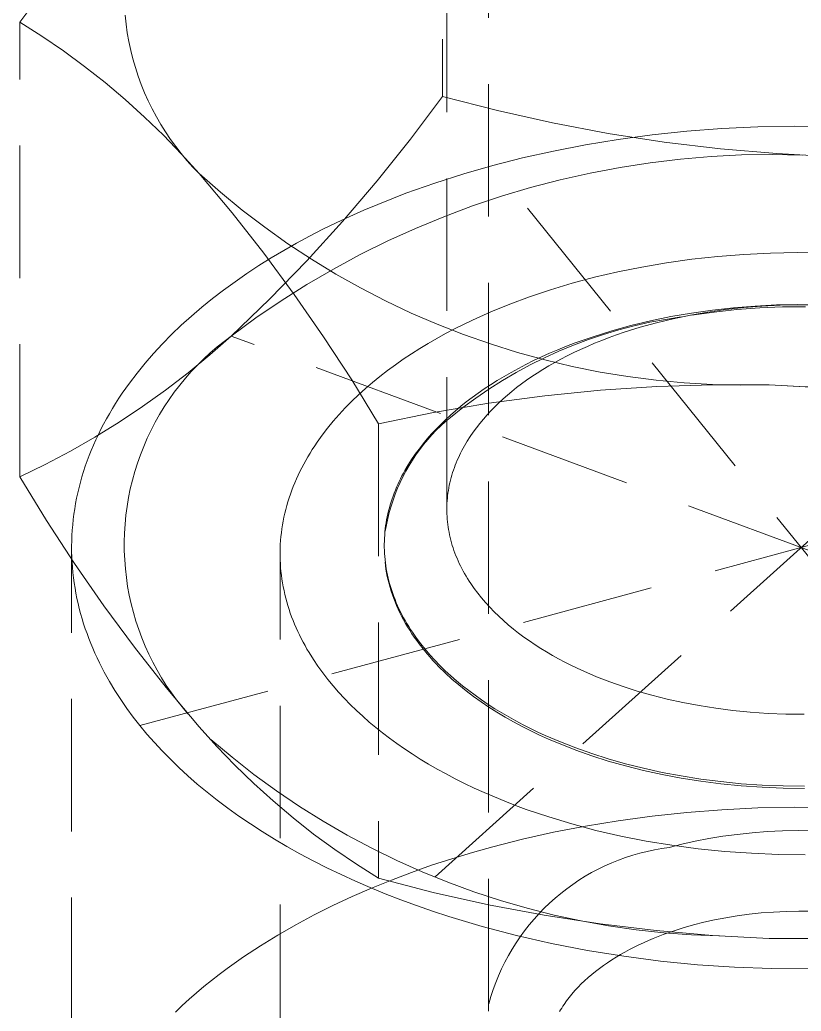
# Model space of a CAD drawing. Header units: millimetres. Extents: x -427 to 4679, y -324 to 2971.
# Drawn here: x 2632.95 to 2640.45, y 1178.53 to 1188.03 of the extents above; entities that cross this region are included whole.
import ezdxf

# ---------------------------------------------------------------- set-up
doc = ezdxf.new("R2010")
doc.units = ezdxf.units.MM
doc.linetypes.add('HIDDEN', pattern=[1.905, 1.27, -0.635])
doc.layers.add('ZANO_R_przerywana', color=7, linetype='HIDDEN', lineweight=0)

msp = doc.modelspace()

# ---------------------------------------------------------------- linework, layer by layer
at = {"layer": 'ZANO_R_przerywana'}
for p, q in [((2637.0103, 1191.6581), (2637.0103, 1187.2989)), ((2637.0513, 1183.3375), (2637.0513, 1191.6127)), ((2637.4513, 1178.5275), (2637.4513, 1190.6696)), ((2633.2436, 1188.3979), (2632.9542, 1188.012)), ((2633.9733, 1187.9938), (2633.964, 1188.0788)), ((2632.9542, 1183.6528), (2632.9542, 1188.012)), ((2632.9542, 1188.012), (2633.1662, 1187.8775)), ((2633.9855, 1187.9091), (2633.9733, 1187.9938)), ((2633.1662, 1187.8775), (2633.3735, 1187.7359)), ((2634.0007, 1187.825), (2633.9855, 1187.9091)), ((2634.0187, 1187.7414), (2634.0007, 1187.825)), ((2633.3735, 1187.7359), (2633.5759, 1187.5873)), ((2634.0396, 1187.6585), (2634.0187, 1187.7414)), ((2634.0634, 1187.5763), (2634.0396, 1187.6585)), ((2633.5759, 1187.5873), (2633.7732, 1187.432)), ((2634.09, 1187.4951), (2634.0634, 1187.5763)), ((2634.1194, 1187.4148), (2634.09, 1187.4951)), ((2633.7732, 1187.432), (2633.9651, 1187.2701)), ((2634.1516, 1187.3355), (2634.1194, 1187.4148)), ((2634.1865, 1187.2575), (2634.1516, 1187.3355)), ((2637.0103, 1187.2989), (2636.7037, 1186.8894)), ((2637.0103, 1187.2989), (2637.5361, 1187.1633)), ((2633.9651, 1187.2701), (2634.1514, 1187.1018)), ((2634.2241, 1187.1806), (2634.1865, 1187.2575)), ((2634.2643, 1187.1052), (2634.2241, 1187.1806)), ((2634.1514, 1187.1018), (2634.3319, 1186.9273)), ((2634.3072, 1187.0312), (2634.2643, 1187.1052)), ((2637.5361, 1187.1633), (2638.0661, 1187.0452)), ((2634.3525, 1186.9587), (2634.3072, 1187.0312)), ((2638.0661, 1187.0452), (2638.5997, 1186.9449)), ((2639.3528, 1186.9651), (2639.6915, 1186.9913)), ((2639.6915, 1186.9913), (2640.0359, 1187.0081)), ((2640.0359, 1187.0081), (2640.3849, 1187.015)), ((2640.3849, 1187.015), (2640.7373, 1187.0118)), ((2634.3319, 1186.9273), (2634.5064, 1186.7468)), ((2634.4003, 1186.8878), (2634.3525, 1186.9587)), ((2638.5997, 1186.9449), (2639.1364, 1186.8623)), ((2638.6968, 1186.8862), (2639.0209, 1186.9299)), ((2639.0209, 1186.9299), (2639.3528, 1186.9651)), ((2634.4506, 1186.8186), (2634.4003, 1186.8878)), ((2634.5032, 1186.7512), (2634.4506, 1186.8186)), ((2636.7037, 1186.8894), (2636.3841, 1186.4901)), ((2638.075, 1186.7752), (2638.3812, 1186.8344)), ((2638.3812, 1186.8344), (2638.6968, 1186.8862)), ((2639.1364, 1186.8623), (2639.6756, 1186.7977)), ((2639.6756, 1186.7977), (2640.2166, 1186.751)), ((2634.5582, 1186.6856), (2634.5032, 1186.7512)), ((2634.5064, 1186.7468), (2634.6747, 1186.5605)), ((2637.493, 1186.6366), (2637.7787, 1186.7091)), ((2637.7787, 1186.7091), (2638.075, 1186.7752)), ((2639.2945, 1186.6984), (2639.5867, 1186.7232)), ((2639.5867, 1186.7232), (2639.8796, 1186.738)), ((2639.8796, 1186.738), (2640.1728, 1186.7428)), ((2640.1728, 1186.7428), (2640.466, 1186.7375)), ((2640.2166, 1186.751), (2640.7588, 1186.7223)), ((2634.6153, 1186.622), (2634.5582, 1186.6856)), ((2634.6747, 1186.5605), (2634.6153, 1186.622)), ((2637.2131, 1186.5568), (2637.493, 1186.6366)), ((2643.4096, 1179.311), (2637.493, 1186.6366)), ((2638.4254, 1186.5644), (2638.7135, 1186.6189)), ((2638.7135, 1186.6189), (2639.0033, 1186.6636)), ((2639.0033, 1186.6636), (2639.2945, 1186.6984)), ((2634.6747, 1186.5605), (2634.9905, 1186.1823)), ((2634.8788, 1186.3811), (2634.6747, 1186.5605)), ((2636.9349, 1186.4683), (2637.2131, 1186.5568)), ((2638.1393, 1186.5001), (2638.4254, 1186.5644)), ((2636.3841, 1186.4901), (2636.0518, 1186.1012)), ((2636.6595, 1186.3709), (2636.9349, 1186.4683)), ((2637.5745, 1186.3423), (2637.8555, 1186.426)), ((2637.8555, 1186.426), (2638.1393, 1186.5001)), ((2635.089, 1186.209), (2634.8788, 1186.3811)), ((2636.388, 1186.2646), (2636.6595, 1186.3709)), ((2637.2965, 1186.249), (2637.5745, 1186.3423)), ((2636.254, 1186.2081), (2636.388, 1186.2646)), ((2637.0218, 1186.1464), (2637.2965, 1186.249)), ((2634.9905, 1186.1823), (2635.295, 1185.7949)), ((2635.3051, 1186.0442), (2635.089, 1186.209)), ((2635.9907, 1186.0884), (2636.1216, 1186.1494)), ((2636.1216, 1186.1494), (2636.254, 1186.2081)), ((2636.7508, 1186.0344), (2637.0218, 1186.1464)), ((2636.9386, 1179.8162), (2643.964, 1186.1313)), ((2635.5269, 1185.8872), (2635.3051, 1186.0442)), ((2636.0518, 1186.1012), (2635.7072, 1185.7233)), ((2635.8615, 1186.0252), (2635.9907, 1186.0884)), ((2635.6091, 1185.8922), (2635.7343, 1185.9598)), ((2635.7343, 1185.9598), (2635.8615, 1186.0252)), ((2636.4838, 1185.9132), (2636.7508, 1186.0344)), ((2635.4861, 1185.8225), (2635.6091, 1185.8922)), ((2635.7539, 1185.7379), (2635.5269, 1185.8872)), ((2636.221, 1185.7829), (2636.4838, 1185.9132)), ((2635.2473, 1185.6768), (2635.3654, 1185.7507)), ((2635.295, 1185.7949), (2635.588, 1185.3987)), ((2635.3654, 1185.7507), (2635.4861, 1185.8225)), ((2635.9629, 1185.6438), (2636.221, 1185.7829)), ((2639.4027, 1185.7376), (2639.6501, 1185.7644)), ((2639.6501, 1185.7644), (2639.9015, 1185.7842)), ((2639.9015, 1185.7842), (2640.156, 1185.7967)), ((2640.156, 1185.7967), (2640.4125, 1185.8017)), ((2640.4125, 1185.8017), (2640.6703, 1185.799)), ((2635.1319, 1185.6008), (2635.2473, 1185.6768)), ((2635.7072, 1185.7233), (2635.3505, 1185.3567)), ((2635.986, 1185.5966), (2635.7539, 1185.7379)), ((2638.6928, 1185.6173), (2638.9234, 1185.6637)), ((2638.9234, 1185.6637), (2639.1602, 1185.7039)), ((2639.1602, 1185.7039), (2639.4027, 1185.7376)), ((2635.0193, 1185.5228), (2635.1319, 1185.6008)), ((2635.7096, 1185.496), (2635.9629, 1185.6438)), ((2636.2229, 1185.4635), (2635.986, 1185.5966)), ((2638.2533, 1185.5079), (2638.4693, 1185.5653)), ((2638.4693, 1185.5653), (2638.6928, 1185.6173)), ((2634.9096, 1185.4429), (2635.0193, 1185.5228)), ((2635.4616, 1185.3396), (2635.7096, 1185.496)), ((2638.0453, 1185.4456), (2638.2533, 1185.5079)), ((2634.8031, 1185.3611), (2634.9096, 1185.4429)), ((2635.588, 1185.3987), (2635.8692, 1184.9941)), ((2636.4643, 1185.3388), (2636.2229, 1185.4635)), ((2637.6548, 1185.308), (2637.8457, 1185.3788)), ((2637.8457, 1185.3788), (2638.0453, 1185.4456)), ((2634.6, 1185.192), (2634.6998, 1185.2774)), ((2634.6998, 1185.2774), (2634.8031, 1185.3611)), ((2635.3505, 1185.3567), (2634.9822, 1185.0018)), ((2635.219, 1185.1748), (2635.4616, 1185.3396)), ((2636.7099, 1185.2225), (2636.4643, 1185.3388)), ((2637.4728, 1185.2337), (2637.6548, 1185.308)), ((2640.0082, 1185.2897), (2639.8034, 1185.2734)), ((2640.0746, 1185.2884), (2639.9005, 1185.2746)), ((2640.2136, 1185.2998), (2640.0082, 1185.2897)), ((2640.2735, 1185.2809), (2640.054, 1185.2717)), ((2640.2493, 1185.2971), (2640.0746, 1185.2884)), ((2640.4189, 1185.3038), (2640.2136, 1185.2998)), ((2640.4238, 1185.3005), (2640.2493, 1185.2971)), ((2640.4932, 1185.283), (2640.2735, 1185.2809)), ((2640.6232, 1185.3018), (2640.4189, 1185.3038)), ((2640.5974, 1185.2987), (2640.4238, 1185.3005)), ((2634.5036, 1185.1049), (2634.6, 1185.192)), ((2636.9594, 1185.1148), (2636.7099, 1185.2225)), ((2637.2967, 1185.1547), (2637.4728, 1185.2337)), ((2639.2009, 1185.1882), (2639.0068, 1185.148)), ((2639.2995, 1185.1853), (2639.1485, 1185.1619)), ((2639.3989, 1185.2225), (2639.2009, 1185.1882)), ((2639.3885, 1185.2021), (2639.2234, 1185.168)), ((2639.5568, 1185.2314), (2639.3885, 1185.2021)), ((2639.6, 1185.251), (2639.3989, 1185.2225)), ((2639.6165, 1185.2321), (2639.3989, 1185.2018)), ((2639.7277, 1185.2555), (2639.5568, 1185.2314)), ((2639.8034, 1185.2734), (2639.6, 1185.251)), ((2639.8349, 1185.2554), (2639.6165, 1185.2321)), ((2639.9005, 1185.2746), (2639.7277, 1185.2555)), ((2640.054, 1185.2717), (2639.8349, 1185.2554)), ((2634.4109, 1185.0161), (2634.5036, 1185.1049)), ((2634.9822, 1185.0018), (2635.219, 1185.1748)), ((2637.2125, 1185.0159), (2636.9594, 1185.1148)), ((2637.124, 1185.0698), (2637.2099, 1185.113)), ((2637.2099, 1185.113), (2637.2967, 1185.1547)), ((2638.8172, 1185.1024), (2638.6329, 1185.0515)), ((2638.8494, 1185.0997), (2638.7016, 1185.0609)), ((2638.9057, 1185.086), (2638.754, 1185.0384)), ((2639.0068, 1185.148), (2638.8172, 1185.1024)), ((2638.9984, 1185.1333), (2638.8494, 1185.0997)), ((2639.0623, 1185.1292), (2638.9057, 1185.086)), ((2639.1485, 1185.1619), (2638.9984, 1185.1333)), ((2639.2234, 1185.168), (2639.0623, 1185.1292)), ((2634.322, 1184.9258), (2634.4109, 1185.0161)), ((2634.9822, 1185.0018), (2634.7785, 1184.822)), ((2634.9136, 1184.9508), (2634.9822, 1185.0018)), ((2645.9204, 1180.9457), (2634.9822, 1185.0018)), ((2635.8692, 1184.9941), (2636.1383, 1184.5814)), ((2636.9554, 1184.9789), (2637.0391, 1185.0251)), ((2637.0391, 1185.0251), (2637.124, 1185.0698)), ((2637.4689, 1184.9259), (2637.2125, 1185.0159)), ((2638.4545, 1184.9956), (2638.3677, 1184.9659)), ((2638.5552, 1185.0171), (2638.4104, 1184.9683)), ((2638.6329, 1185.0515), (2638.4545, 1184.9956)), ((2638.7016, 1185.0609), (2638.5552, 1185.0171)), ((2638.6803, 1185.0132), (2638.6079, 1184.987)), ((2638.754, 1185.0384), (2638.6803, 1185.0132)), ((2634.2369, 1184.834), (2634.322, 1184.9258)), ((2634.7818, 1184.8416), (2634.8468, 1184.8973)), ((2634.8468, 1184.8973), (2634.9136, 1184.9508)), ((2636.7918, 1184.882), (2636.8729, 1184.9312)), ((2636.8729, 1184.9312), (2636.9554, 1184.9789)), ((2637.7282, 1184.8449), (2637.4689, 1184.9259)), ((2638.1993, 1184.9031), (2638.1177, 1184.8702)), ((2638.2674, 1184.9146), (2638.1262, 1184.856)), ((2638.2826, 1184.935), (2638.1993, 1184.9031)), ((2638.4104, 1184.9683), (2638.2674, 1184.9146)), ((2638.3677, 1184.9659), (2638.2826, 1184.935)), ((2638.4, 1184.903), (2638.3338, 1184.8734)), ((2638.4677, 1184.9318), (2638.4, 1184.903)), ((2638.5371, 1184.9598), (2638.4677, 1184.9318)), ((2638.6079, 1184.987), (2638.5371, 1184.9598)), ((2634.1559, 1184.7408), (2634.2369, 1184.834)), ((2634.7785, 1184.822), (2634.5688, 1184.6493)), ((2634.7189, 1184.7837), (2634.7818, 1184.8416)), ((2636.6339, 1184.7794), (2636.7121, 1184.8314)), ((2636.7121, 1184.8314), (2636.7918, 1184.882)), ((2637.9903, 1184.7729), (2637.7282, 1184.8449)), ((2637.9602, 1184.8014), (2637.8843, 1184.7656)), ((2638.038, 1184.8362), (2637.9602, 1184.8014)), ((2638.1262, 1184.856), (2637.9872, 1184.7926)), ((2638.1177, 1184.8702), (2638.038, 1184.8362)), ((2638.2066, 1184.8119), (2638.1455, 1184.7801)), ((2638.2694, 1184.843), (2638.2066, 1184.8119)), ((2638.3338, 1184.8734), (2638.2694, 1184.843)), ((2634.0789, 1184.6464), (2634.1559, 1184.7408)), ((2634.5992, 1184.6615), (2634.658, 1184.7236)), ((2634.658, 1184.7236), (2634.7189, 1184.7837)), ((2636.4827, 1184.671), (2636.5575, 1184.7259)), ((2636.5575, 1184.7259), (2636.6339, 1184.7794)), ((2637.8504, 1184.7246), (2637.7161, 1184.6518)), ((2637.8104, 1184.729), (2637.7385, 1184.6916)), ((2637.8843, 1184.7656), (2637.8104, 1184.729)), ((2637.9872, 1184.7926), (2637.8504, 1184.7246)), ((2638.0285, 1184.7147), (2637.9726, 1184.6812)), ((2638.2546, 1184.7101), (2637.9903, 1184.7729)), ((2638.0861, 1184.7477), (2638.0285, 1184.7147)), ((2638.1455, 1184.7801), (2638.0861, 1184.7477)), ((2638.521, 1184.6566), (2638.2546, 1184.7101)), ((2634.0061, 1184.5507), (2634.0789, 1184.6464)), ((2634.1071, 1181.2658), (2646.7955, 1184.6818)), ((2634.5688, 1184.6493), (2634.3534, 1184.4838)), ((2634.5427, 1184.5973), (2634.5992, 1184.6615)), ((2636.339, 1184.5571), (2636.4099, 1184.6147)), ((2636.4099, 1184.6147), (2636.4827, 1184.671)), ((2637.6009, 1184.6147), (2637.5352, 1184.5753)), ((2637.7161, 1184.6518), (2637.5842, 1184.5746)), ((2637.6687, 1184.6535), (2637.6009, 1184.6147)), ((2637.7385, 1184.6916), (2637.6687, 1184.6535)), ((2637.8663, 1184.6127), (2637.8159, 1184.5778)), ((2637.9186, 1184.6472), (2637.8663, 1184.6127)), ((2637.9726, 1184.6812), (2637.9186, 1184.6472)), ((2638.7891, 1184.6124), (2638.521, 1184.6566)), ((2639.0586, 1184.5775), (2638.7891, 1184.6124)), ((2633.9376, 1184.4539), (2634.0061, 1184.5507)), ((2634.4364, 1184.4633), (2634.4884, 1184.5312)), ((2634.4884, 1184.5312), (2634.5427, 1184.5973)), ((2636.1383, 1184.5814), (2636.3952, 1184.1609)), ((2636.2703, 1184.4981), (2636.339, 1184.5571)), ((2637.4716, 1184.5352), (2637.4102, 1184.4947)), ((2637.5842, 1184.5746), (2637.4552, 1184.4928)), ((2637.5352, 1184.5753), (2637.4716, 1184.5352)), ((2637.7672, 1184.5425), (2637.7204, 1184.5069)), ((2637.8159, 1184.5778), (2637.7672, 1184.5425)), ((2638.5271, 1184.4817), (2639.0653, 1184.5168)), ((2639.3292, 1184.5521), (2639.0586, 1184.5775)), ((2639.0653, 1184.5168), (2639.6044, 1184.5337)), ((2639.6004, 1184.5361), (2639.3292, 1184.5521)), ((2639.8721, 1184.5295), (2639.6004, 1184.5361)), ((2639.6044, 1184.5337), (2640.1438, 1184.5324)), ((2640.1438, 1184.5324), (2639.8721, 1184.5295)), ((2640.1438, 1184.5324), (2640.686, 1184.5037)), ((2640.4366, 1184.5172), (2640.1438, 1184.5324)), ((2640.7298, 1184.512), (2640.4366, 1184.5172)), ((2633.905, 1184.4051), (2633.9376, 1184.4539)), ((2634.3534, 1184.4838), (2634.1324, 1184.3257)), ((2634.3868, 1184.3936), (2634.4364, 1184.4633)), ((2636.1393, 1184.3764), (2636.2037, 1184.4379)), ((2636.2037, 1184.4379), (2636.2703, 1184.4981)), ((2637.3508, 1184.4536), (2637.2936, 1184.4121)), ((2637.4552, 1184.4928), (2637.3289, 1184.4067)), ((2637.4102, 1184.4947), (2637.3508, 1184.4536)), ((2637.4557, 1184.3573), (2637.9904, 1184.4285)), ((2637.632, 1184.4348), (2637.5905, 1184.3984)), ((2637.6753, 1184.4709), (2637.632, 1184.4348)), ((2637.7204, 1184.5069), (2637.6753, 1184.4709)), ((2637.9904, 1184.4285), (2638.5271, 1184.4817)), ((2633.843, 1184.3067), (2633.8735, 1184.356)), ((2633.8735, 1184.356), (2633.905, 1184.4051)), ((2634.1324, 1184.3257), (2633.9062, 1184.1752)), ((2634.3397, 1184.3222), (2634.3868, 1184.3936)), ((2636.0774, 1184.3137), (2636.1393, 1184.3764)), ((2636.9238, 1184.268), (2637.4557, 1184.3573)), ((2637.1854, 1184.3279), (2637.1345, 1184.2854)), ((2637.2384, 1184.3702), (2637.1854, 1184.3279)), ((2637.3289, 1184.4067), (2637.2057, 1184.3163)), ((2637.2936, 1184.4121), (2637.2384, 1184.3702)), ((2637.5505, 1184.3614), (2637.5115, 1184.3237)), ((2637.5905, 1184.3984), (2637.5505, 1184.3614)), ((2633.7855, 1184.2076), (2633.8137, 1184.2573)), ((2633.8137, 1184.2573), (2633.843, 1184.3067)), ((2634.253, 1184.1747), (2634.2951, 1184.2492)), ((2634.2951, 1184.2492), (2634.3397, 1184.3222)), ((2635.961, 1184.1848), (2636.0179, 1184.2498)), ((2636.0179, 1184.2498), (2636.0774, 1184.3137)), ((2636.3952, 1184.1609), (2636.9238, 1184.268)), ((2637.0857, 1184.2425), (2637.0386, 1184.1991)), ((2637.2057, 1184.3163), (2637.0857, 1184.2218)), ((2637.1345, 1184.2854), (2637.0857, 1184.2425)), ((2637.437, 1184.2457), (2637.4017, 1184.2054)), ((2637.4736, 1184.2851), (2637.437, 1184.2457)), ((2637.5115, 1184.3237), (2637.4736, 1184.2851)), ((2633.9062, 1184.1752), (2633.675, 1184.0325)), ((2633.7324, 1184.1076), (2633.7584, 1184.1577)), ((2633.7584, 1184.1577), (2633.7855, 1184.2076)), ((2634.2136, 1184.0988), (2634.253, 1184.1747)), ((2635.9068, 1184.1188), (2635.961, 1184.1848)), ((2636.3952, 1184.1609), (2636.3952, 1179.8017)), ((2636.9927, 1184.1547), (2636.9482, 1184.1093)), ((2636.994, 1184.1408), (2636.9503, 1184.098)), ((2637.0386, 1184.1991), (2636.9927, 1184.1547)), ((2637.0392, 1184.1821), (2636.994, 1184.1408)), ((2637.0857, 1184.2218), (2637.0392, 1184.1821)), ((2637.3677, 1184.1644), (2637.3351, 1184.1226)), ((2637.4017, 1184.2054), (2637.3677, 1184.1644)), ((2633.6839, 1184.007), (2633.7076, 1184.0573)), ((2633.7076, 1184.0573), (2633.7324, 1184.1076)), ((2634.1768, 1184.0216), (2634.2136, 1184.0988)), ((2635.8065, 1183.9836), (2635.8552, 1184.0517)), ((2635.8552, 1184.0517), (2635.9068, 1184.1188)), ((2636.9051, 1184.0629), (2636.8635, 1184.0156)), ((2636.9081, 1184.0538), (2636.8675, 1184.0081)), ((2636.9482, 1184.1093), (2636.9051, 1184.0629)), ((2636.9503, 1184.098), (2636.9081, 1184.0538)), ((2637.304, 1184.0801), (2637.2744, 1184.0368)), ((2637.3351, 1184.1226), (2637.304, 1184.0801)), ((2633.675, 1184.0325), (2633.4391, 1183.8978)), ((2633.64, 1183.9057), (2633.6614, 1183.9564)), ((2633.6614, 1183.9564), (2633.6839, 1184.007)), ((2634.1427, 1183.9431), (2634.1768, 1184.0216)), ((2635.7607, 1183.9147), (2635.7833, 1183.9493)), ((2635.7833, 1183.9493), (2635.8065, 1183.9836)), ((2636.8235, 1183.9673), (2636.7852, 1183.9182)), ((2636.8284, 1183.961), (2636.791, 1183.9126)), ((2636.8635, 1184.0156), (2636.8235, 1183.9673)), ((2636.8675, 1184.0081), (2636.8284, 1183.961)), ((2637.22, 1183.9482), (2637.2075, 1183.9257)), ((2637.2464, 1183.9929), (2637.22, 1183.9482)), ((2637.2744, 1184.0368), (2637.2464, 1183.9929)), ((2633.4391, 1183.8978), (2633.1987, 1183.7712)), ((2633.6006, 1183.8041), (2633.6197, 1183.855)), ((2633.6197, 1183.855), (2633.64, 1183.9057)), ((2634.0829, 1183.7829), (2634.1114, 1183.8635)), ((2634.1114, 1183.8635), (2634.1427, 1183.9431)), ((2635.7178, 1183.8449), (2635.7389, 1183.8799)), ((2635.7389, 1183.8799), (2635.7607, 1183.9147)), ((2636.7486, 1183.8681), (2636.7137, 1183.8172)), ((2636.7553, 1183.863), (2636.7213, 1183.8121)), ((2636.7852, 1183.9182), (2636.7486, 1183.8681)), ((2636.791, 1183.9126), (2636.7553, 1183.863)), ((2637.1725, 1183.857), (2637.1618, 1183.8339)), ((2637.1837, 1183.8801), (2637.1725, 1183.857)), ((2637.1954, 1183.9029), (2637.1837, 1183.8801)), ((2637.2075, 1183.9257), (2637.1954, 1183.9029)), ((2633.1987, 1183.7712), (2632.9542, 1183.6528)), ((2633.5827, 1183.7531), (2633.6006, 1183.8041)), ((2634.0572, 1183.7013), (2634.0829, 1183.7829)), ((2635.6592, 1183.7388), (2635.678, 1183.7744)), ((2635.678, 1183.7744), (2635.6975, 1183.8098)), ((2635.6975, 1183.8098), (2635.7178, 1183.8449)), ((2636.6808, 1183.7655), (2636.6498, 1183.713)), ((2636.6891, 1183.7602), (2636.6587, 1183.7071)), ((2636.7137, 1183.8172), (2636.6808, 1183.7655)), ((2636.7213, 1183.8121), (2636.6891, 1183.7602)), ((2637.1323, 1183.7635), (2637.1234, 1183.7398)), ((2637.1417, 1183.7871), (2637.1323, 1183.7635)), ((2637.1515, 1183.8105), (2637.1417, 1183.7871)), ((2637.1618, 1183.8339), (2637.1515, 1183.8105)), ((2633.5503, 1183.6509), (2633.5659, 1183.702)), ((2633.5659, 1183.702), (2633.5827, 1183.7531)), ((2634.0343, 1183.6189), (2634.0572, 1183.7013)), ((2635.6076, 1183.6312), (2635.6241, 1183.6673)), ((2635.6241, 1183.6673), (2635.6413, 1183.7031)), ((2635.6413, 1183.7031), (2635.6592, 1183.7388)), ((2636.6208, 1183.6597), (2636.6071, 1183.6328)), ((2636.6351, 1183.6864), (2636.6208, 1183.6597)), ((2636.6587, 1183.7071), (2636.6301, 1183.653)), ((2636.6498, 1183.713), (2636.6351, 1183.6864)), ((2637.0998, 1183.6679), (2637.0929, 1183.6437)), ((2637.1072, 1183.6919), (2637.0998, 1183.6679)), ((2637.1151, 1183.7159), (2637.1072, 1183.6919)), ((2637.1234, 1183.7398), (2637.1151, 1183.7159)), ((2633.211, 1183.2323), (2632.9542, 1183.6528)), ((2633.5224, 1183.5485), (2633.5358, 1183.5997)), ((2633.5358, 1183.5997), (2633.5503, 1183.6509)), ((2634.0143, 1183.5357), (2634.0343, 1183.6189)), ((2635.5772, 1183.5587), (2635.592, 1183.5951)), ((2635.592, 1183.5951), (2635.6076, 1183.6312)), ((2636.5813, 1183.5784), (2636.5692, 1183.551)), ((2636.6034, 1183.598), (2636.5786, 1183.5421)), ((2636.5939, 1183.6057), (2636.5813, 1183.5784)), ((2636.6071, 1183.6328), (2636.5939, 1183.6057)), ((2636.6301, 1183.653), (2636.6034, 1183.598)), ((2637.0753, 1183.5705), (2637.0705, 1183.5459)), ((2637.0807, 1183.595), (2637.0753, 1183.5705)), ((2637.0865, 1183.6194), (2637.0807, 1183.595)), ((2637.0929, 1183.6437), (2637.0865, 1183.6194)), ((2633.4993, 1183.446), (2633.5103, 1183.4973)), ((2633.5103, 1183.4973), (2633.5224, 1183.5485)), ((2633.9972, 1183.4519), (2634.0143, 1183.5357)), ((2635.5376, 1183.4491), (2635.55, 1183.4858)), ((2635.55, 1183.4858), (2635.5632, 1183.5223)), ((2635.5632, 1183.5223), (2635.5772, 1183.5587)), ((2636.5557, 1183.4854), (2636.5349, 1183.4279)), ((2636.5466, 1183.4956), (2636.5362, 1183.4677)), ((2636.5576, 1183.5234), (2636.5466, 1183.4956)), ((2636.5786, 1183.5421), (2636.5557, 1183.4854)), ((2636.5692, 1183.551), (2636.5576, 1183.5234)), ((2637.0593, 1183.4717), (2637.0566, 1183.4468)), ((2637.0625, 1183.4965), (2637.0593, 1183.4717)), ((2637.0662, 1183.5212), (2637.0625, 1183.4965)), ((2637.0705, 1183.5459), (2637.0662, 1183.5212)), ((2633.4807, 1183.3435), (2633.4894, 1183.3947)), ((2633.4894, 1183.3947), (2633.4993, 1183.446)), ((2633.9831, 1183.3675), (2633.9972, 1183.4519)), ((2635.5054, 1183.3386), (2635.5153, 1183.3755)), ((2635.5153, 1183.3755), (2635.5261, 1183.4124)), ((2635.5261, 1183.4124), (2635.5376, 1183.4491)), ((2636.5083, 1183.3831), (2636.5002, 1183.3547)), ((2636.517, 1183.4115), (2636.5083, 1183.3831)), ((2636.5349, 1183.4279), (2636.516, 1183.3697)), ((2636.5263, 1183.4397), (2636.517, 1183.4115)), ((2636.5362, 1183.4677), (2636.5263, 1183.4397)), ((2637.0529, 1183.3969), (2637.0518, 1183.3718)), ((2637.0544, 1183.4219), (2637.0529, 1183.3969)), ((2637.0566, 1183.4468), (2637.0544, 1183.4219)), ((2633.4666, 1183.2411), (2633.4731, 1183.2923)), ((2633.4731, 1183.2923), (2633.4807, 1183.3435)), ((2633.9636, 1183.1976), (2633.9718, 1183.2827)), ((2633.9718, 1183.2827), (2633.9831, 1183.3675)), ((2635.4881, 1183.2645), (2635.4963, 1183.3016)), ((2635.4963, 1183.3016), (2635.5054, 1183.3386)), ((2636.4859, 1183.2974), (2636.4796, 1183.2686)), ((2636.4991, 1183.3109), (2636.4842, 1183.2516)), ((2636.4927, 1183.3261), (2636.4859, 1183.2974)), ((2636.5002, 1183.3547), (2636.4927, 1183.3261)), ((2636.516, 1183.3697), (2636.4991, 1183.3109)), ((2637.0518, 1183.3718), (2637.0513, 1183.3468)), ((2637.0513, 1183.3468), (2637.0514, 1183.3216)), ((2637.0514, 1183.3216), (2637.052, 1183.2965)), ((2637.052, 1183.2965), (2637.0532, 1183.2713)), ((2633.4802, 1182.8196), (2633.211, 1183.2323)), ((2633.4571, 1183.1389), (2633.4613, 1183.19)), ((2633.4613, 1183.19), (2633.4666, 1183.2411)), ((2633.9583, 1183.1122), (2633.9636, 1183.1976)), ((2635.4683, 1183.1531), (2635.4741, 1183.1903)), ((2635.4741, 1183.1903), (2635.4807, 1183.2274)), ((2635.4807, 1183.2274), (2635.4881, 1183.2645)), ((2636.4714, 1183.1918), (2636.4607, 1183.1316)), ((2636.4689, 1183.2106), (2636.4644, 1183.1815)), ((2636.4739, 1183.2397), (2636.4689, 1183.2106)), ((2636.4842, 1183.2516), (2636.4714, 1183.1918)), ((2636.4796, 1183.2686), (2636.4739, 1183.2397)), ((2637.0532, 1183.2713), (2637.055, 1183.2461)), ((2637.055, 1183.2461), (2637.0573, 1183.2209)), ((2637.0573, 1183.2209), (2637.0602, 1183.1957)), ((2637.0602, 1183.1957), (2637.0636, 1183.1705)), ((2633.4541, 1183.0879), (2633.4571, 1183.1389)), ((2633.956, 1183.0267), (2633.9583, 1183.1122)), ((2635.4593, 1183.0786), (2635.4634, 1183.1159)), ((2635.4634, 1183.1159), (2635.4683, 1183.1531)), ((2636.455, 1183.0937), (2636.4531, 1183.0643)), ((2636.4575, 1183.1231), (2636.455, 1183.0937)), ((2636.4607, 1183.1523), (2636.4575, 1183.1231)), ((2636.4644, 1183.1815), (2636.4607, 1183.1523)), ((2637.0636, 1183.1705), (2637.0676, 1183.1453)), ((2637.0676, 1183.1453), (2637.0722, 1183.1201)), ((2637.0722, 1183.1201), (2637.0774, 1183.0949)), ((2637.0774, 1183.0949), (2637.0831, 1183.0697)), ((2633.4513, 1182.9862), (2633.4522, 1183.037)), ((2633.4522, 1183.037), (2633.4541, 1183.0879)), ((2633.9566, 1182.9411), (2633.956, 1183.0267)), ((2635.4521, 1182.967), (2635.4537, 1183.0042)), ((2635.4537, 1183.0042), (2635.4561, 1183.0414)), ((2635.4561, 1183.0414), (2635.4593, 1183.0786)), ((2636.4519, 1183.0349), (2636.4513, 1183.0054)), ((2636.4513, 1183.0054), (2636.4514, 1182.9758)), ((2636.4531, 1183.0643), (2636.4519, 1183.0349)), ((2637.0831, 1183.0697), (2637.0894, 1183.0446)), ((2637.0894, 1183.0446), (2637.0962, 1183.0196)), ((2637.0962, 1183.0196), (2637.1036, 1182.9945)), ((2637.1036, 1182.9945), (2637.1116, 1182.9695)), ((2633.4516, 1182.9354), (2633.4513, 1182.9862)), ((2633.4513, 1176.4418), (2633.4513, 1182.9354)), ((2633.453, 1182.8849), (2633.4516, 1182.9354)), ((2633.9602, 1182.8557), (2633.9566, 1182.9411)), ((2635.4514, 1182.9298), (2635.4521, 1182.967)), ((2635.4515, 1182.8926), (2635.4514, 1182.9298)), ((2636.4514, 1182.9758), (2636.4522, 1182.9462)), ((2636.4522, 1182.9462), (2636.4536, 1182.9166)), ((2636.4536, 1182.9166), (2636.4556, 1182.8869)), ((2637.1116, 1182.9695), (2637.1201, 1182.9446)), ((2637.1201, 1182.9446), (2637.1292, 1182.9197)), ((2637.1292, 1182.9197), (2637.1388, 1182.895)), ((2633.4555, 1182.8344), (2633.453, 1182.8849)), ((2633.459, 1182.7841), (2633.4555, 1182.8344)), ((2633.7613, 1182.415), (2633.4802, 1182.8196)), ((2633.9668, 1182.7704), (2633.9602, 1182.8557)), ((2635.4513, 1084.9354), (2635.4513, 1182.8926)), ((2635.4524, 1182.8555), (2635.4515, 1182.8926)), ((2635.4541, 1182.8184), (2635.4524, 1182.8555)), ((2635.4567, 1182.7814), (2635.4541, 1182.8184)), ((2636.4556, 1182.8869), (2636.4584, 1182.8573)), ((2636.4584, 1182.8573), (2636.4618, 1182.8276)), ((2636.4584, 1182.8365), (2636.4625, 1182.8013)), ((2636.4618, 1182.8276), (2636.4658, 1182.798)), ((2637.1388, 1182.895), (2637.149, 1182.8702)), ((2637.149, 1182.8702), (2637.1598, 1182.8456)), ((2637.1598, 1182.8456), (2637.1711, 1182.8211)), ((2637.1711, 1182.8211), (2637.1829, 1182.7966)), ((2633.4636, 1182.7339), (2633.459, 1182.7841)), ((2633.4693, 1182.684), (2633.4636, 1182.7339)), ((2633.9764, 1182.6854), (2633.9668, 1182.7704)), ((2635.46, 1182.7445), (2635.4567, 1182.7814)), ((2635.4642, 1182.7076), (2635.46, 1182.7445)), ((2636.4625, 1182.8013), (2636.4675, 1182.7661)), ((2636.4658, 1182.798), (2636.4705, 1182.7683)), ((2636.4675, 1182.7661), (2636.4735, 1182.7309)), ((2636.4705, 1182.7683), (2636.4759, 1182.7387)), ((2636.4735, 1182.7309), (2636.4804, 1182.6957)), ((2636.4759, 1182.7387), (2636.482, 1182.709)), ((2636.482, 1182.709), (2636.4887, 1182.6795)), ((2637.1829, 1182.7966), (2637.1953, 1182.7723)), ((2637.1953, 1182.7723), (2637.2082, 1182.748)), ((2637.2082, 1182.748), (2637.2217, 1182.7239)), ((2637.2217, 1182.7239), (2637.2357, 1182.6999)), ((2633.4761, 1182.6341), (2633.4693, 1182.684)), ((2633.4838, 1182.5845), (2633.4761, 1182.6341)), ((2633.9888, 1182.6007), (2633.9764, 1182.6854)), ((2635.4692, 1182.6708), (2635.4642, 1182.7076)), ((2635.475, 1182.6341), (2635.4692, 1182.6708)), ((2635.4816, 1182.5976), (2635.475, 1182.6341)), ((2636.4804, 1182.6957), (2636.4883, 1182.6606)), ((2636.4883, 1182.6606), (2636.497, 1182.6255)), ((2636.4887, 1182.6795), (2636.4961, 1182.6499)), ((2636.4961, 1182.6499), (2636.5041, 1182.6204)), ((2636.497, 1182.6255), (2636.5068, 1182.5905)), ((2636.5041, 1182.6204), (2636.5128, 1182.591)), ((2637.2357, 1182.6999), (2637.2502, 1182.676)), ((2637.2502, 1182.676), (2637.2652, 1182.6522)), ((2637.2652, 1182.6522), (2637.2808, 1182.6286)), ((2637.2808, 1182.6286), (2637.3134, 1182.5818)), ((2633.4927, 1182.5351), (2633.4838, 1182.5845)), ((2633.5025, 1182.4859), (2633.4927, 1182.5351)), ((2634.0043, 1182.5166), (2633.9888, 1182.6007)), ((2635.489, 1182.5611), (2635.4816, 1182.5976)), ((2635.4972, 1182.5247), (2635.489, 1182.5611)), ((2635.5062, 1182.4885), (2635.4972, 1182.5247)), ((2636.5068, 1182.5905), (2636.5174, 1182.5555)), ((2636.5128, 1182.591), (2636.5222, 1182.5616)), ((2636.5174, 1182.5555), (2636.529, 1182.5207)), ((2636.5222, 1182.5616), (2636.5323, 1182.5322)), ((2636.529, 1182.5207), (2636.5416, 1182.4859)), ((2636.5323, 1182.5322), (2636.5429, 1182.503)), ((2637.3134, 1182.5818), (2637.348, 1182.5356)), ((2637.348, 1182.5356), (2637.3845, 1182.49)), ((2633.5133, 1182.4369), (2633.5025, 1182.4859)), ((2633.5252, 1182.3881), (2633.5133, 1182.4369)), ((2634.0226, 1182.4331), (2634.0043, 1182.5166)), ((2634.0439, 1182.3502), (2634.0226, 1182.4331)), ((2635.5159, 1182.4524), (2635.5062, 1182.4885)), ((2635.5264, 1182.4165), (2635.5159, 1182.4524)), ((2636.5416, 1182.4859), (2636.555, 1182.4513)), ((2636.5429, 1182.503), (2636.5543, 1182.4738)), ((2636.5543, 1182.4738), (2636.5663, 1182.4448)), ((2636.555, 1182.4513), (2636.5694, 1182.4168)), ((2636.5663, 1182.4448), (2636.5789, 1182.4158)), ((2637.3845, 1182.49), (2637.4229, 1182.4452)), ((2637.4229, 1182.4452), (2637.4632, 1182.401)), ((2633.538, 1182.3395), (2633.5252, 1182.3881)), ((2633.5518, 1182.2913), (2633.538, 1182.3395)), ((2634.0543, 1182.0188), (2633.7613, 1182.415)), ((2634.068, 1182.2681), (2634.0439, 1182.3502)), ((2635.5377, 1182.3807), (2635.5264, 1182.4165)), ((2635.5497, 1182.3451), (2635.5377, 1182.3807)), ((2635.5625, 1182.3096), (2635.5497, 1182.3451)), ((2636.5694, 1182.4168), (2636.5847, 1182.3824)), ((2636.5789, 1182.4158), (2636.5922, 1182.3869)), ((2636.5847, 1182.3824), (2636.6009, 1182.3482)), ((2636.5922, 1182.3869), (2636.6062, 1182.3581)), ((2636.6009, 1182.3482), (2636.6179, 1182.3141)), ((2636.6062, 1182.3581), (2636.6207, 1182.3295)), ((2636.6207, 1182.3295), (2636.6359, 1182.301)), ((2637.4632, 1182.401), (2637.5052, 1182.3576)), ((2637.5052, 1182.3576), (2637.549, 1182.315)), ((2633.5666, 1182.2432), (2633.5518, 1182.2913)), ((2633.5823, 1182.1954), (2633.5666, 1182.2432)), ((2634.0949, 1182.1869), (2634.068, 1182.2681)), ((2635.576, 1182.2743), (2635.5625, 1182.3096)), ((2635.5902, 1182.2392), (2635.576, 1182.2743)), ((2635.6052, 1182.2043), (2635.5902, 1182.2392)), ((2636.6179, 1182.3141), (2636.6359, 1182.2802)), ((2636.6359, 1182.301), (2636.6518, 1182.2726)), ((2636.6359, 1182.2802), (2636.6548, 1182.2465)), ((2636.6518, 1182.2726), (2636.6682, 1182.2443)), ((2636.6548, 1182.2465), (2636.6745, 1182.213)), ((2636.6682, 1182.2443), (2636.6853, 1182.2162)), ((2637.549, 1182.315), (2637.5944, 1182.2733)), ((2637.5944, 1182.2733), (2637.6414, 1182.2323)), ((2633.599, 1182.1479), (2633.5823, 1182.1954)), ((2633.6166, 1182.1007), (2633.599, 1182.1479)), ((2634.1247, 1182.1067), (2634.0949, 1182.1869)), ((2635.6209, 1182.1696), (2635.6052, 1182.2043)), ((2635.6372, 1182.1351), (2635.6209, 1182.1696)), ((2636.6745, 1182.213), (2636.6952, 1182.1797)), ((2636.6853, 1182.2162), (2636.703, 1182.1883)), ((2636.6952, 1182.1797), (2636.7166, 1182.1467)), ((2636.703, 1182.1883), (2636.7213, 1182.1605)), ((2636.7166, 1182.1467), (2636.7389, 1182.1138)), ((2636.7213, 1182.1605), (2636.7596, 1182.1054)), ((2637.6414, 1182.2323), (2637.6899, 1182.1923)), ((2637.6899, 1182.1923), (2637.7398, 1182.1532)), ((2637.7398, 1182.1532), (2637.7912, 1182.115)), ((2633.6351, 1182.0538), (2633.6166, 1182.1007)), ((2633.6545, 1182.0071), (2633.6351, 1182.0538)), ((2634.1572, 1182.0276), (2634.1247, 1182.1067)), ((2635.6543, 1182.1008), (2635.6372, 1182.1351)), ((2635.6721, 1182.0667), (2635.6543, 1182.1008)), ((2635.6905, 1182.0328), (2635.6721, 1182.0667)), ((2636.7389, 1182.1138), (2636.7621, 1182.0813)), ((2636.7596, 1182.1054), (2636.8003, 1182.051)), ((2636.7621, 1182.0813), (2636.7861, 1182.0489)), ((2636.7861, 1182.0489), (2636.8109, 1182.0168)), ((2636.8003, 1182.051), (2636.8433, 1181.9974)), ((2637.7912, 1182.115), (2637.8438, 1182.0778)), ((2637.8438, 1182.0778), (2637.8977, 1182.0415)), ((2633.6748, 1181.9608), (2633.6545, 1182.0071)), ((2633.6959, 1181.9147), (2633.6748, 1181.9608)), ((2634.3589, 1181.6315), (2634.0543, 1182.0188)), ((2634.1924, 1181.9497), (2634.1572, 1182.0276)), ((2634.2304, 1181.873), (2634.1924, 1181.9497)), ((2635.7096, 1181.9992), (2635.6905, 1182.0328)), ((2635.7293, 1181.9658), (2635.7096, 1181.9992)), ((2635.7707, 1181.8998), (2635.7293, 1181.9658)), ((2636.8109, 1182.0168), (2636.8364, 1181.985)), ((2636.8364, 1181.985), (2636.8628, 1181.9535)), ((2636.8433, 1181.9974), (2636.8885, 1181.9447)), ((2636.8628, 1181.9535), (2636.89, 1181.9223)), ((2637.8977, 1182.0415), (2637.9527, 1182.0062)), ((2637.9527, 1182.0062), (2638.0088, 1181.972)), ((2638.0088, 1181.972), (2638.0659, 1181.9387)), ((2633.7179, 1181.869), (2633.6959, 1181.9147)), ((2633.7644, 1181.7786), (2633.7179, 1181.869)), ((2634.271, 1181.7977), (2634.2304, 1181.873)), ((2635.8146, 1181.8347), (2635.7707, 1181.8998)), ((2636.8885, 1181.9447), (2636.9359, 1181.8927)), ((2636.89, 1181.9223), (2636.9179, 1181.8913)), ((2636.9179, 1181.8913), (2636.9465, 1181.8607)), ((2636.9359, 1181.8927), (2636.9853, 1181.8417)), ((2636.9465, 1181.8607), (2636.9759, 1181.8304)), ((2638.0659, 1181.9387), (2638.124, 1181.9065)), ((2638.124, 1181.9065), (2638.183, 1181.8753)), ((2638.183, 1181.8753), (2638.2427, 1181.8451)), ((2633.8141, 1181.6895), (2633.7644, 1181.7786)), ((2634.3141, 1181.7239), (2634.271, 1181.7977)), ((2635.8609, 1181.7707), (2635.8146, 1181.8347)), ((2635.9095, 1181.7078), (2635.8609, 1181.7707)), ((2636.9759, 1181.8304), (2637.0368, 1181.7708)), ((2636.9853, 1181.8417), (2637.0368, 1181.7916)), ((2637.0368, 1181.7916), (2637.0902, 1181.7424)), ((2637.0368, 1181.7708), (2637.1004, 1181.7126)), ((2638.2427, 1181.8451), (2638.3032, 1181.816)), ((2638.3032, 1181.816), (2638.3643, 1181.7879)), ((2638.3643, 1181.7879), (2638.4882, 1181.7348)), ((2633.867, 1181.6018), (2633.8141, 1181.6895)), ((2634.3599, 1181.6516), (2634.3141, 1181.7239)), ((2635.9603, 1181.646), (2635.9095, 1181.7078)), ((2637.0902, 1181.7424), (2637.1455, 1181.6943)), ((2637.1004, 1181.7126), (2637.1667, 1181.6558)), ((2637.1455, 1181.6943), (2637.2026, 1181.6472)), ((2638.4882, 1181.7348), (2638.6139, 1181.6859)), ((2638.6139, 1181.6859), (2638.7433, 1181.6402)), ((2633.9228, 1181.5155), (2633.867, 1181.6018)), ((2634.6747, 1181.2532), (2634.3589, 1181.6315)), ((2634.4081, 1181.5809), (2634.3599, 1181.6516)), ((2634.4587, 1181.5119), (2634.4081, 1181.5809)), ((2636.0133, 1181.5854), (2635.9603, 1181.646)), ((2636.0682, 1181.5259), (2636.0133, 1181.5854)), ((2637.1667, 1181.6558), (2637.2354, 1181.6004)), ((2637.2026, 1181.6472), (2637.2613, 1181.6012)), ((2637.2354, 1181.6004), (2637.3065, 1181.5466)), ((2637.2613, 1181.6012), (2637.3217, 1181.5563)), ((2638.7433, 1181.6402), (2638.8784, 1181.5972)), ((2638.8784, 1181.5972), (2639.0191, 1181.5572)), ((2633.9816, 1181.4308), (2633.9228, 1181.5155)), ((2634.5117, 1181.4448), (2634.4587, 1181.5119)), ((2636.1251, 1181.4677), (2636.0682, 1181.5259)), ((2637.3065, 1181.5466), (2637.3797, 1181.4944)), ((2637.3217, 1181.5563), (2637.3836, 1181.5124)), ((2637.3797, 1181.4944), (2637.455, 1181.4438)), ((2637.3836, 1181.5124), (2637.447, 1181.4698)), ((2639.0191, 1181.5572), (2639.1651, 1181.5204)), ((2639.1651, 1181.5204), (2639.3162, 1181.4872)), ((2639.3162, 1181.4872), (2639.472, 1181.4577)), ((2634.043, 1181.3475), (2633.9816, 1181.4308)), ((2634.567, 1181.3795), (2634.5117, 1181.4448)), ((2636.1839, 1181.4107), (2636.1251, 1181.4677)), ((2636.2443, 1181.3549), (2636.1839, 1181.4107)), ((2637.447, 1181.4698), (2637.5118, 1181.4283)), ((2637.455, 1181.4438), (2637.5323, 1181.3948)), ((2637.5118, 1181.4283), (2637.5778, 1181.388)), ((2637.5323, 1181.3948), (2637.6112, 1181.3475)), ((2637.5778, 1181.388), (2637.645, 1181.3488)), ((2639.472, 1181.4577), (2639.632, 1181.4324)), ((2639.632, 1181.4324), (2639.7959, 1181.4114)), ((2639.7959, 1181.4114), (2639.9631, 1181.3949)), ((2639.9631, 1181.3949), (2640.1331, 1181.3832)), ((2640.1331, 1181.3832), (2640.3052, 1181.3764)), ((2634.1071, 1181.2658), (2634.043, 1181.3475)), ((2636.3065, 1181.3004), (2636.2443, 1181.3549)), ((2636.3701, 1181.2473), (2636.3065, 1181.3004)), ((2637.6112, 1181.3475), (2637.6919, 1181.3019)), ((2637.645, 1181.3488), (2637.7133, 1181.3109)), ((2637.6919, 1181.3019), (2637.7739, 1181.258)), ((2637.7133, 1181.3109), (2637.7827, 1181.2742)), ((2640.3052, 1181.3764), (2640.4788, 1181.3746)), ((2634.1744, 1181.1849), (2634.1071, 1181.2658)), ((2634.843, 1181.0669), (2634.6747, 1181.2532)), ((2636.4352, 1181.1954), (2636.3701, 1181.2473)), ((2636.5023, 1181.1443), (2636.4352, 1181.1954)), ((2637.7739, 1181.258), (2637.8574, 1181.2158)), ((2637.7827, 1181.2742), (2637.8529, 1181.2387)), ((2637.8529, 1181.2387), (2637.9241, 1181.2044)), ((2637.8574, 1181.2158), (2637.942, 1181.1753)), ((2637.9241, 1181.2044), (2637.996, 1181.1714)), ((2634.2453, 1181.1042), (2634.1744, 1181.1849)), ((2634.3201, 1181.0237), (2634.2453, 1181.1042)), ((2634.9904, 1180.9624), (2634.786, 1181.134)), ((2636.572, 1181.0937), (2636.5023, 1181.1443)), ((2636.6443, 1181.0436), (2636.572, 1181.0937)), ((2637.942, 1181.1753), (2638.0277, 1181.1366)), ((2637.996, 1181.1714), (2638.1418, 1181.1089)), ((2638.0277, 1181.1366), (2638.1142, 1181.0995)), ((2638.1142, 1181.0995), (2638.2016, 1181.0642)), ((2638.1418, 1181.1089), (2638.2896, 1181.0514)), ((2634.3986, 1180.9436), (2634.3201, 1181.0237)), ((2635.0174, 1180.8864), (2634.843, 1181.0669)), ((2636.7191, 1180.994), (2636.6443, 1181.0436)), ((2638.2016, 1181.0642), (2638.2896, 1181.0306)), ((2638.2896, 1181.0514), (2638.4418, 1180.9977)), ((2638.2896, 1181.0306), (2638.4418, 1180.9769)), ((2638.4418, 1180.9977), (2638.6008, 1180.9471)), ((2634.481, 1180.8638), (2634.3986, 1180.9436)), ((2635.2007, 1180.7981), (2634.9904, 1180.9624)), ((2636.7966, 1180.945), (2636.7191, 1180.994)), ((2636.8766, 1180.8966), (2636.7966, 1180.945)), ((2638.4418, 1180.9769), (2638.6008, 1180.9264)), ((2638.6008, 1180.9471), (2638.7663, 1180.9)), ((2638.6008, 1180.9264), (2638.7663, 1180.8793)), ((2634.5673, 1180.7845), (2634.481, 1180.8638)), ((2635.198, 1180.7119), (2635.0174, 1180.8864)), ((2636.9591, 1180.849), (2636.8766, 1180.8966)), ((2637.0443, 1180.8022), (2636.9591, 1180.849)), ((2638.7663, 1180.9), (2638.9381, 1180.8567)), ((2638.7663, 1180.8793), (2638.9381, 1180.836)), ((2638.9381, 1180.8567), (2639.1159, 1180.8176)), ((2638.9381, 1180.836), (2639.1159, 1180.7969)), ((2639.1159, 1180.8176), (2639.2992, 1180.783)), ((2634.6574, 1180.7058), (2634.5673, 1180.7845)), ((2635.4165, 1180.6411), (2635.2007, 1180.7981)), ((2637.1319, 1180.7562), (2637.0443, 1180.8022)), ((2637.2221, 1180.711), (2637.1319, 1180.7562)), ((2639.1159, 1180.7969), (2639.2992, 1180.7622)), ((2639.2992, 1180.783), (2639.4875, 1180.7531)), ((2639.2992, 1180.7622), (2639.4875, 1180.7324)), ((2639.4875, 1180.7531), (2639.6803, 1180.7284)), ((2639.4875, 1180.7324), (2639.6803, 1180.7077)), ((2639.6803, 1180.7284), (2639.877, 1180.709)), ((2634.7514, 1180.6278), (2634.6574, 1180.7058)), ((2634.8492, 1180.5505), (2634.7514, 1180.6278)), ((2635.3843, 1180.5436), (2635.198, 1180.7119)), ((2635.6377, 1180.4917), (2635.4165, 1180.6411)), ((2637.3147, 1180.6669), (2637.2221, 1180.711)), ((2637.4098, 1180.6237), (2637.3147, 1180.6669)), ((2637.5073, 1180.5817), (2637.4098, 1180.6237)), ((2639.6803, 1180.7077), (2639.877, 1180.6883)), ((2639.877, 1180.709), (2640.0769, 1180.6952)), ((2639.877, 1180.6883), (2640.0769, 1180.6745)), ((2640.0769, 1180.6952), (2640.2794, 1180.6872)), ((2640.0769, 1180.6745), (2640.2794, 1180.6665)), ((2640.2794, 1180.6872), (2640.4837, 1180.6852)), ((2640.2794, 1180.6665), (2640.4837, 1180.6644)), ((2634.951, 1180.474), (2634.8492, 1180.5505)), ((2635.5762, 1180.3817), (2635.3843, 1180.5436)), ((2637.6071, 1180.5408), (2637.5073, 1180.5817)), ((2637.7092, 1180.5011), (2637.6071, 1180.5408)), ((2635.0566, 1180.3984), (2634.951, 1180.474)), ((2635.8639, 1180.35), (2635.6377, 1180.4917)), ((2637.8136, 1180.4626), (2637.7092, 1180.5011)), ((2638.0287, 1180.3897), (2637.8136, 1180.4626)), ((2639.3528, 1180.4332), (2639.0209, 1180.398)), ((2639.6915, 1180.4594), (2639.3528, 1180.4332)), ((2640.0359, 1180.4761), (2639.6915, 1180.4594)), ((2640.3849, 1180.4831), (2640.0359, 1180.4761)), ((2640.7373, 1180.4799), (2640.3849, 1180.4831)), ((2635.166, 1180.3238), (2635.0566, 1180.3984)), ((2635.7734, 1180.2264), (2635.5762, 1180.3817)), ((2636.0949, 1180.2163), (2635.8639, 1180.35)), ((2638.2519, 1180.3225), (2638.0287, 1180.3897)), ((2638.6968, 1180.3542), (2638.3812, 1180.3025)), ((2639.0209, 1180.398), (2638.6968, 1180.3542)), ((2635.2793, 1180.2504), (2635.166, 1180.3238)), ((2635.3963, 1180.1781), (2635.2793, 1180.2504)), ((2638.075, 1180.2432), (2637.7787, 1180.1771)), ((2638.3812, 1180.3025), (2638.075, 1180.2432)), ((2638.4825, 1180.2615), (2638.2519, 1180.3225)), ((2638.7197, 1180.2069), (2638.4825, 1180.2615)), ((2639.8383, 1180.223), (2639.9805, 1180.2381)), ((2639.9805, 1180.2381), (2640.1257, 1180.2493)), ((2640.1257, 1180.2493), (2640.2733, 1180.2565)), ((2640.2733, 1180.2565), (2640.4229, 1180.2595)), ((2640.4229, 1180.2595), (2640.5739, 1180.2581)), ((2635.5171, 1180.1071), (2635.3963, 1180.1781)), ((2635.9759, 1180.0778), (2635.7734, 1180.2264)), ((2636.3304, 1180.0907), (2636.0949, 1180.2163)), ((2637.7787, 1180.1771), (2637.493, 1180.1046)), ((2638.9628, 1180.1591), (2638.7197, 1180.2069)), ((2639.2108, 1180.1185), (2638.9628, 1180.1591)), ((2639.3059, 1180.1284), (2639.4329, 1180.1567)), ((2639.4329, 1180.1567), (2639.5641, 1180.1821)), ((2639.5641, 1180.1821), (2639.6994, 1180.2043)), ((2639.6994, 1180.2043), (2639.8383, 1180.223)), ((2635.6415, 1180.0374), (2635.5171, 1180.1071)), ((2636.1832, 1179.9362), (2635.9759, 1180.0778)), ((2636.5701, 1179.9733), (2636.3304, 1180.0907)), ((2637.2961, 1180.0494), (2637.0998, 1179.9899)), ((2637.493, 1180.1046), (2637.2961, 1180.0494)), ((2638.9033, 1180.0428), (2638.9726, 1180.0601)), ((2638.9726, 1180.0601), (2639.0424, 1180.0749)), ((2639.0424, 1180.0749), (2639.1127, 1180.0873)), ((2639.1127, 1180.0873), (2639.1834, 1180.0973)), ((2639.1834, 1180.0973), (2639.3059, 1180.1284)), ((2639.4627, 1180.0852), (2639.2108, 1180.1185)), ((2639.7176, 1180.0595), (2639.4627, 1180.0852)), ((2639.9745, 1180.0414), (2639.7176, 1180.0595)), ((2635.7696, 1179.9692), (2635.6415, 1180.0374)), ((2635.9012, 1179.9026), (2635.7696, 1179.9692)), ((2636.8137, 1179.8643), (2636.5701, 1179.9733)), ((2637.0998, 1179.9899), (2636.9046, 1179.9261)), ((2638.6334, 1179.9499), (2638.6996, 1179.9767)), ((2638.6996, 1179.9767), (2638.7667, 1180.0011)), ((2638.7667, 1180.0011), (2638.8346, 1180.0231)), ((2638.8346, 1180.0231), (2638.9033, 1180.0428)), ((2640.2323, 1180.031), (2639.9745, 1180.0414)), ((2640.4901, 1180.0283), (2640.2323, 1180.031)), ((2636.0362, 1179.8376), (2635.9012, 1179.9026)), ((2636.3952, 1179.8017), (2636.1832, 1179.9362)), ((2636.7108, 1179.8579), (2636.5189, 1179.7853)), ((2636.9046, 1179.9261), (2636.7108, 1179.8579)), ((2637.061, 1179.7638), (2636.8137, 1179.8643)), ((2638.4409, 1179.8562), (2638.504, 1179.8897)), ((2638.504, 1179.8897), (2638.5682, 1179.9209)), ((2638.5682, 1179.9209), (2638.6334, 1179.9499)), ((2636.1746, 1179.7743), (2636.0362, 1179.8376)), ((2636.3163, 1179.7128), (2636.1746, 1179.7743)), ((2636.5189, 1179.7853), (2636.3292, 1179.7082)), ((2636.921, 1179.6661), (2636.3952, 1179.8017)), ((2637.3116, 1179.6719), (2637.061, 1179.7638)), ((2638.2592, 1179.7429), (2638.3184, 1179.7828)), ((2638.3184, 1179.7828), (2638.379, 1179.8206)), ((2638.379, 1179.8206), (2638.4409, 1179.8562)), ((2636.3292, 1179.7082), (2636.1422, 1179.6267)), ((2636.4612, 1179.6531), (2636.3163, 1179.7128)), ((2637.5652, 1179.5888), (2637.3116, 1179.6719)), ((2638.145, 1179.6571), (2638.2013, 1179.701)), ((2638.2013, 1179.701), (2638.2592, 1179.7429)), ((2636.1422, 1179.6267), (2635.9582, 1179.5408)), ((2636.6092, 1179.5955), (2636.4612, 1179.6531)), ((2636.7601, 1179.5399), (2636.6092, 1179.5955)), ((2637.451, 1179.5481), (2636.921, 1179.6661)), ((2637.8215, 1179.5146), (2637.5652, 1179.5888)), ((2638.0371, 1179.5636), (2638.0903, 1179.6113)), ((2638.0903, 1179.6113), (2638.145, 1179.6571)), ((2635.9582, 1179.5408), (2635.7778, 1179.4506)), ((2636.9138, 1179.4863), (2636.7601, 1179.5399)), ((2637.0703, 1179.435), (2636.9138, 1179.4863)), ((2637.9847, 1179.4478), (2637.451, 1179.5481)), ((2638.0803, 1179.4492), (2637.8215, 1179.5146)), ((2637.936, 1179.4628), (2637.9857, 1179.5141)), ((2637.9857, 1179.5141), (2638.0371, 1179.5636)), ((2640.1859, 1179.4783), (2640.0675, 1179.4692)), ((2640.3062, 1179.4842), (2640.1859, 1179.4783)), ((2640.4281, 1179.4866), (2640.3062, 1179.4842)), ((2640.5512, 1179.4855), (2640.4281, 1179.4866)), ((2635.7778, 1179.4506), (2635.6013, 1179.356)), ((2637.3906, 1179.3391), (2637.0703, 1179.435)), ((2637.8421, 1179.3552), (2637.8881, 1179.4098)), ((2637.8881, 1179.4098), (2637.936, 1179.4628)), ((2638.5214, 1179.3652), (2637.9847, 1179.4478)), ((2638.3412, 1179.3929), (2638.0803, 1179.4492)), ((2638.6039, 1179.3457), (2638.3412, 1179.3929)), ((2639.6211, 1179.4028), (2639.5176, 1179.3797)), ((2639.7281, 1179.4235), (2639.6211, 1179.4028)), ((2639.8383, 1179.4416), (2639.7281, 1179.4235)), ((2639.9516, 1179.4569), (2639.8383, 1179.4416)), ((2640.0675, 1179.4692), (2639.9516, 1179.4569)), ((2635.6013, 1179.356), (2635.4292, 1179.2571)), ((2637.72, 1179.2526), (2637.3906, 1179.3391)), ((2637.7559, 1179.2414), (2637.798, 1179.2991)), ((2637.798, 1179.2991), (2637.8421, 1179.3552)), ((2639.0605, 1179.3006), (2638.5214, 1179.3652)), ((2638.8681, 1179.3075), (2638.6039, 1179.3457)), ((2639.1334, 1179.2786), (2638.8681, 1179.3075)), ((2639.6015, 1179.2539), (2639.0605, 1179.3006)), ((2639.2228, 1179.2956), (2639.1266, 1179.2616)), ((2639.32, 1179.3265), (2639.2228, 1179.2956)), ((2639.4178, 1179.3544), (2639.32, 1179.3265)), ((2639.5176, 1179.3797), (2639.4178, 1179.3544)), ((2635.4292, 1179.2571), (2635.2619, 1179.1541)), ((2637.7158, 1179.1823), (2637.7559, 1179.2414)), ((2638.0572, 1179.176), (2637.72, 1179.2526)), ((2638.985, 1179.2047), (2638.9387, 1179.1842)), ((2639.0317, 1179.2245), (2638.985, 1179.2047)), ((2639.1266, 1179.2616), (2639.0317, 1179.2245)), ((2639.3996, 1179.2589), (2639.1334, 1179.2786)), ((2639.6662, 1179.2485), (2639.3996, 1179.2589)), ((2640.1438, 1179.2252), (2639.6015, 1179.2539)), ((2640.6831, 1179.2239), (2640.1438, 1179.2252)), ((2635.2619, 1179.1541), (2635.0999, 1179.0471)), ((2637.642, 1179.0601), (2637.6778, 1179.1218)), ((2637.6778, 1179.1218), (2637.7158, 1179.1823)), ((2638.4007, 1179.1096), (2638.0572, 1179.176)), ((2638.7493, 1179.0536), (2638.4007, 1179.1096)), ((2638.8034, 1179.118), (2638.7596, 1179.0944)), ((2638.8478, 1179.1408), (2638.8034, 1179.118)), ((2638.8929, 1179.1629), (2638.8478, 1179.1408)), ((2638.9387, 1179.1842), (2638.8929, 1179.1629)), ((2635.0999, 1179.0471), (2634.9436, 1178.9361)), ((2637.6083, 1178.9971), (2637.642, 1179.0601)), ((2638.6333, 1179.0191), (2638.5929, 1178.9926)), ((2638.6745, 1179.0449), (2638.6333, 1179.0191)), ((2638.7167, 1179.07), (2638.6745, 1179.0449)), ((2638.7596, 1179.0944), (2638.7167, 1179.07)), ((2639.1015, 1179.0082), (2638.7493, 1179.0536)), ((2639.4558, 1178.9734), (2639.1015, 1179.0082)), ((2634.9436, 1178.9361), (2634.8676, 1178.8792)), ((2637.5476, 1178.8679), (2637.5768, 1178.933)), ((2637.5768, 1178.933), (2637.6083, 1178.9971)), ((2638.4781, 1178.9088), (2638.442, 1178.8796)), ((2638.5153, 1178.9374), (2638.4781, 1178.9088)), ((2638.5536, 1178.9653), (2638.5153, 1178.9374)), ((2638.5929, 1178.9926), (2638.5536, 1178.9653)), ((2639.8109, 1178.9493), (2639.4558, 1178.9734)), ((2640.1653, 1178.9357), (2639.8109, 1178.9493)), ((2640.5177, 1178.9325), (2640.1653, 1178.9357)), ((2634.7933, 1178.8213), (2634.7205, 1178.7626)), ((2634.8676, 1178.8792), (2634.7933, 1178.8213)), ((2637.5206, 1178.8017), (2637.5476, 1178.8679)), ((2638.3734, 1178.8193), (2638.341, 1178.7883)), ((2638.4071, 1178.8497), (2638.3734, 1178.8193)), ((2638.442, 1178.8796), (2638.4071, 1178.8497)), ((2634.7205, 1178.7626), (2634.6495, 1178.703)), ((2637.4737, 1178.6669), (2637.496, 1178.7347)), ((2637.496, 1178.7347), (2637.5206, 1178.8017)), ((2638.2803, 1178.7247), (2638.252, 1178.6921)), ((2638.31, 1178.7567), (2638.2803, 1178.7247)), ((2638.341, 1178.7883), (2638.31, 1178.7567)), ((2634.5801, 1178.6425), (2634.5125, 1178.5811)), ((2634.6495, 1178.703), (2634.5801, 1178.6425)), ((2637.4538, 1178.5983), (2637.4737, 1178.6669)), ((2638.1996, 1178.6257), (2638.1757, 1178.5919)), ((2638.2251, 1178.6591), (2638.1996, 1178.6257)), ((2638.252, 1178.6921), (2638.2251, 1178.6591)), ((2634.5125, 1178.5811), (2634.4467, 1178.519)), ((2638.1426, 1178.5405), (2638.1324, 1178.5232)), ((2638.1533, 1178.5577), (2638.1426, 1178.5405)), ((2638.1643, 1178.5748), (2638.1533, 1178.5577)), ((2638.1757, 1178.5919), (2638.1643, 1178.5748))]:
    msp.add_line(p, q, dxfattribs=at)

doc.saveas('drawing.dxf')
